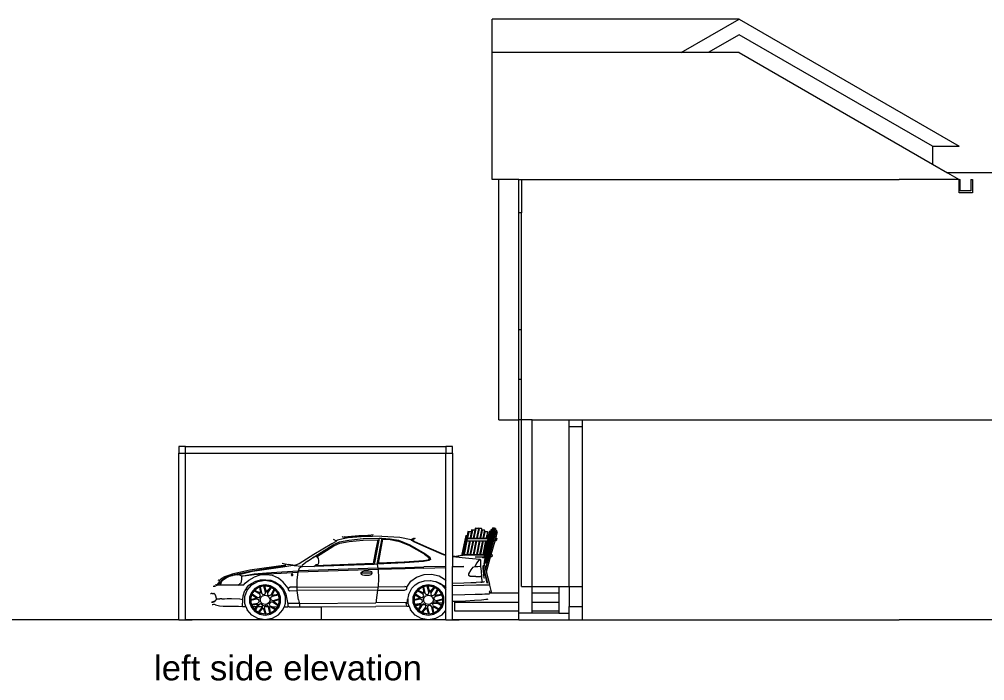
# Model space of a CAD drawing. Header units: metres. Extents: x 6.9 to 88.2, y -7.2 to 15.9.
# Drawn here: x 64.22 to 78.7, y 6.02 to 15.94 of the extents above; entities that cross this region are included whole.
import ezdxf

# ---------------------------------------------------------------- set-up
doc = ezdxf.new("R2010")
doc.units = ezdxf.units.M
doc.layers.get('0').update_dxf_attribs({"lineweight": 9})

# ---------------------------------------------------------------- blocks, each defined once
blk = doc.blocks.new('right')
for p, q in [((75.015, 15.936), (71.315, 15.936)), ((71.315, 15.436), (71.315, 15.936)), ((74.149, 15.436), (75.015, 15.936)), ((75.015, 15.936), (78.315, 14.031)), ((75.015, 15.705), (74.549, 15.436)), ((77.915, 14.031), (75.015, 15.705)), ((74.149, 15.436), (71.315, 15.436)), ((71.315, 13.531), (71.315, 15.436)), ((74.549, 15.436), (74.149, 15.436)), ((75.015, 15.436), (74.549, 15.436)), ((75.015, 15.436), (77.915, 13.762)), ((77.915, 14.031), (78.315, 14.031)), ((77.915, 14.031), (77.915, 13.762)), ((77.915, 13.762), (78.141, 13.631)), ((78.141, 13.631), (78.315, 13.531)), ((82.114, 13.631), (78.141, 13.631)), ((71.415, 13.531), (71.315, 13.531)), ((71.715, 13.531), (71.415, 13.531)), ((71.415, 9.931), (71.415, 13.531)), ((71.715, 13.531), (71.752, 13.531)), ((71.715, 13.031), (71.715, 13.531)), ((71.715, 13.031), (71.715, 13.531)), ((71.752, 13.531), (71.752, 13.031)), ((71.752, 13.531), (77.415, 13.531)), ((77.615, 13.531), (77.415, 13.531)), ((78.315, 13.531), (77.615, 13.531)), ((78.315, 13.531), (78.33, 13.531)), ((78.315, 13.331), (78.315, 13.531)), ((78.33, 13.365), (78.33, 13.531)), ((78.491, 13.531), (78.515, 13.531)), ((78.491, 13.531), (78.491, 13.365)), ((78.515, 13.531), (78.515, 13.331)), ((78.515, 13.331), (78.315, 13.331)), ((78.491, 13.365), (78.33, 13.365)), ((71.752, 13.031), (71.715, 13.031)), ((71.715, 11.281), (71.715, 13.031)), ((71.752, 11.281), (71.752, 13.031)), ((71.715, 10.531), (71.715, 11.281)), ((71.715, 11.281), (71.752, 11.281)), ((71.752, 10.531), (71.752, 11.281)), ((71.752, 10.531), (71.715, 10.531)), ((71.715, 9.931), (71.715, 10.531)), ((71.752, 9.931), (71.752, 10.531)), ((71.415, 9.931), (71.715, 9.931)), ((71.752, 9.931), (71.715, 9.931)), ((71.715, 7.331), (71.715, 9.931)), ((71.915, 9.931), (71.752, 9.931)), ((71.752, 7.431), (71.752, 9.931)), ((71.915, 9.931), (72.465, 9.931)), ((71.915, 7.431), (71.915, 9.931)), ((72.465, 9.931), (82.114, 9.931)), ((72.465, 9.831), (72.465, 9.931)), ((72.665, 9.831), (72.665, 9.931)), ((72.465, 9.831), (72.665, 9.831)), ((72.465, 7.431), (72.465, 9.831)), ((72.665, 7.981), (72.665, 9.831)), ((66.617, 9.531), (66.617, 9.431)), ((66.717, 9.531), (66.617, 9.531)), ((66.617, 6.931), (66.617, 9.431)), ((66.617, 9.431), (66.717, 9.431)), ((66.717, 9.531), (70.617, 9.531)), ((66.717, 9.431), (66.717, 9.531)), ((66.717, 9.431), (70.617, 9.431)), ((66.717, 6.931), (66.717, 9.431)), ((70.617, 9.531), (70.617, 9.431)), ((70.717, 9.531), (70.617, 9.531)), ((70.617, 9.431), (70.717, 9.431)), ((70.617, 7.898), (70.617, 9.431)), ((70.717, 9.431), (70.717, 9.531)), ((70.717, 9.431), (70.717, 7.879)), ((70.95, 8.256), (70.937, 8.192)), ((70.963, 8.25), (70.943, 8.153)), ((70.963, 8.25), (70.95, 8.256)), ((70.95, 8.256), (70.988, 8.256)), ((71, 8.25), (70.963, 8.25)), ((71, 8.25), (70.981, 8.153)), ((70.988, 8.256), (70.998, 8.251)), ((71.016, 8.274), (70.991, 8.153)), ((71.003, 8.279), (70.998, 8.251)), ((70.998, 8.251), (71, 8.25)), ((71.016, 8.274), (71.003, 8.279)), ((71.003, 8.279), (71.041, 8.279)), ((71.053, 8.274), (71.016, 8.274)), ((71.053, 8.274), (71.029, 8.153)), ((71.069, 8.297), (71.04, 8.153)), ((71.041, 8.279), (71.051, 8.275)), ((71.057, 8.303), (71.051, 8.275)), ((71.051, 8.275), (71.053, 8.274)), ((71.069, 8.297), (71.057, 8.303)), ((71.057, 8.303), (71.094, 8.303)), ((71.107, 8.297), (71.069, 8.297)), ((71.107, 8.297), (71.077, 8.153)), ((71.117, 8.297), (71.088, 8.153)), ((71.094, 8.303), (71.104, 8.298)), ((71.105, 8.303), (71.104, 8.298)), ((71.104, 8.298), (71.107, 8.297)), ((71.117, 8.297), (71.105, 8.303)), ((71.105, 8.303), (71.143, 8.303)), ((71.155, 8.297), (71.117, 8.297)), ((71.151, 8.278), (71.126, 8.153)), ((71.161, 8.274), (71.137, 8.153)), ((71.143, 8.303), (71.155, 8.297)), ((71.152, 8.279), (71.151, 8.278)), ((71.161, 8.274), (71.151, 8.278)), ((71.155, 8.297), (71.152, 8.279)), ((71.152, 8.279), (71.187, 8.279)), ((71.199, 8.274), (71.161, 8.274)), ((71.195, 8.255), (71.174, 8.153)), ((71.205, 8.25), (71.185, 8.153)), ((71.187, 8.279), (71.199, 8.274)), ((71.286, 8.255), (71.19, 7.909)), ((71.31, 8.278), (71.192, 7.851)), ((71.331, 8.303), (71.193, 7.805)), ((71.306, 8.279), (71.195, 7.877)), ((71.199, 8.274), (71.195, 8.256)), ((71.195, 8.256), (71.23, 8.256)), ((71.195, 8.256), (71.195, 8.255)), ((71.205, 8.25), (71.195, 8.255)), ((71.334, 8.301), (71.196, 7.801)), ((71.282, 8.256), (71.199, 7.955)), ((71.243, 8.25), (71.205, 8.25)), ((71.348, 8.303), (71.206, 7.789)), ((71.346, 8.279), (71.21, 7.789)), ((71.36, 8.279), (71.224, 7.789)), ((71.357, 8.256), (71.228, 7.789)), ((71.23, 8.256), (71.243, 8.25)), ((71.243, 8.25), (71.231, 8.195)), ((71.268, 8.256), (71.251, 8.193)), ((71.282, 8.256), (71.268, 8.256)), ((71.286, 8.255), (71.282, 8.256)), ((71.293, 8.279), (71.286, 8.255)), ((71.306, 8.279), (71.293, 8.279)), ((71.31, 8.278), (71.306, 8.279)), ((71.317, 8.303), (71.31, 8.278)), ((71.331, 8.303), (71.317, 8.303)), ((71.334, 8.301), (71.331, 8.303)), ((71.335, 8.303), (71.334, 8.301)), ((71.348, 8.303), (71.335, 8.303)), ((71.36, 8.279), (71.346, 8.279)), ((71.365, 8.297), (71.348, 8.303)), ((71.371, 8.256), (71.354, 8.195)), ((71.371, 8.256), (71.357, 8.256)), ((71.365, 8.297), (71.36, 8.279)), ((71.376, 8.274), (71.36, 8.279)), ((71.36, 8.279), (71.36, 8.279)), ((71.376, 8.274), (71.371, 8.256)), ((71.388, 8.25), (71.371, 8.256)), ((71.371, 8.256), (71.371, 8.256)), ((71.388, 8.25), (71.371, 8.19)), ((68.929, 8.137), (68.938, 8.135)), ((68.938, 8.135), (68.975, 8.114)), ((68.975, 8.114), (68.962, 8.101)), ((68.995, 8.122), (68.975, 8.114)), ((69.08, 8.144), (68.995, 8.122)), ((69.022, 8.097), (69.162, 8.126)), ((69.031, 8.078), (69.168, 8.106)), ((69.067, 8.174), (69.065, 8.177)), ((69.075, 8.167), (69.067, 8.174)), ((69.096, 8.165), (69.075, 8.167)), ((69.155, 8.158), (69.08, 8.144)), ((69.09, 8.177), (69.088, 8.179)), ((69.097, 8.17), (69.09, 8.177)), ((69.145, 8.169), (69.096, 8.165)), ((69.112, 8.167), (69.097, 8.17)), ((69.151, 8.172), (69.112, 8.167)), ((69.316, 8.184), (69.145, 8.169)), ((69.316, 8.187), (69.151, 8.172)), ((69.349, 8.175), (69.155, 8.158)), ((69.162, 8.126), (69.38, 8.147)), ((69.168, 8.106), (69.379, 8.126)), ((69.482, 8.195), (69.316, 8.187)), ((69.448, 8.193), (69.316, 8.187)), ((69.455, 8.191), (69.316, 8.184)), ((69.521, 8.181), (69.349, 8.175)), ((69.379, 8.126), (69.6, 8.128)), ((69.38, 8.147), (69.62, 8.152)), ((69.482, 8.195), (69.448, 8.193)), ((69.496, 8.194), (69.455, 8.191)), ((69.5, 8.198), (69.482, 8.195)), ((69.521, 8.198), (69.496, 8.194)), ((69.502, 8.206), (69.5, 8.198)), ((69.502, 8.209), (69.502, 8.206)), ((69.523, 8.206), (69.521, 8.198)), ((69.657, 8.183), (69.521, 8.181)), ((69.524, 8.209), (69.523, 8.206)), ((69.6, 8.128), (69.566, 7.964)), ((69.62, 8.152), (69.583, 7.966)), ((69.659, 8.153), (69.586, 7.763)), ((69.67, 8.14), (69.606, 7.778)), ((69.62, 8.152), (69.659, 8.153)), ((69.657, 8.183), (69.928, 8.167)), ((69.659, 8.153), (69.785, 8.143)), ((69.67, 8.14), (69.783, 8.132)), ((69.783, 8.132), (69.903, 8.109)), ((69.785, 8.143), (69.907, 8.122)), ((70.07, 8.043), (69.903, 8.109)), ((69.907, 8.122), (70.078, 8.055)), ((69.928, 8.167), (70.101, 8.135)), ((70.101, 8.135), (70.14, 8.154)), ((70.11, 8.12), (70.101, 8.135)), ((70.101, 8.135), (70.116, 8.131)), ((70.138, 8.101), (70.11, 8.12)), ((70.116, 8.131), (70.155, 8.149)), ((70.121, 8.117), (70.116, 8.131)), ((70.145, 8.102), (70.121, 8.117)), ((70.14, 8.154), (70.147, 8.159)), ((70.155, 8.149), (70.162, 8.154)), ((70.917, 8.195), (70.855, 7.891)), ((70.872, 7.89), (70.933, 8.188)), ((70.931, 8.115), (70.89, 7.91)), ((70.935, 8.115), (70.893, 7.91)), ((70.917, 8.195), (70.933, 8.188)), ((70.917, 8.195), (70.931, 8.195)), ((70.921, 8.12), (70.927, 8.153)), ((70.931, 8.115), (70.921, 8.12)), ((70.927, 8.153), (70.94, 8.148)), ((70.927, 8.153), (70.939, 8.153)), ((70.931, 8.195), (70.937, 8.192)), ((70.973, 8.115), (70.931, 7.91)), ((70.933, 8.115), (70.931, 8.115)), ((70.933, 8.188), (70.946, 8.188)), ((70.94, 8.148), (70.933, 8.115)), ((70.933, 8.115), (70.935, 8.115)), ((70.935, 8.115), (70.973, 8.115)), ((70.937, 8.192), (70.946, 8.188)), ((70.946, 8.188), (70.939, 8.153)), ((70.939, 8.153), (70.943, 8.153)), ((70.94, 8.148), (71.249, 8.148)), ((70.984, 8.115), (70.942, 7.91)), ((70.943, 8.153), (70.981, 8.153)), ((70.973, 8.115), (70.984, 8.115)), ((71.021, 8.115), (70.98, 7.91)), ((70.981, 8.153), (70.991, 8.153)), ((70.984, 8.115), (71.021, 8.115)), ((71.032, 8.115), (70.99, 7.91)), ((70.991, 8.153), (71.029, 8.153)), ((71.021, 8.115), (71.032, 8.115)), ((71.07, 8.115), (71.028, 7.91)), ((71.029, 8.153), (71.04, 8.153)), ((71.032, 8.115), (71.07, 8.115)), ((71.08, 8.115), (71.039, 7.91)), ((71.04, 8.153), (71.077, 8.153)), ((71.07, 8.115), (71.08, 8.115)), ((71.077, 8.153), (71.088, 8.153)), ((71.118, 8.115), (71.077, 7.91)), ((71.08, 8.115), (71.118, 8.115)), ((71.129, 8.115), (71.087, 7.91)), ((71.088, 8.153), (71.126, 8.153)), ((71.118, 8.115), (71.129, 8.115)), ((71.167, 8.115), (71.125, 7.91)), ((71.126, 8.153), (71.137, 8.153)), ((71.129, 8.115), (71.167, 8.115)), ((71.177, 8.115), (71.136, 7.91)), ((71.137, 8.153), (71.174, 8.153)), ((71.167, 8.115), (71.177, 8.115)), ((71.174, 8.153), (71.185, 8.153)), ((71.215, 8.115), (71.174, 7.91)), ((71.218, 8.115), (71.176, 7.91)), ((71.177, 8.115), (71.215, 8.115)), ((71.185, 8.153), (71.223, 8.153)), ((71.199, 7.955), (71.231, 8.115)), ((71.355, 8.195), (71.215, 7.692)), ((71.215, 8.115), (71.218, 8.115)), ((71.218, 8.115), (71.231, 8.115)), ((71.23, 8.189), (71.223, 8.153)), ((71.223, 8.153), (71.226, 8.153)), ((71.233, 8.188), (71.226, 8.153)), ((71.226, 8.153), (71.237, 8.153)), ((71.231, 8.195), (71.23, 8.189)), ((71.23, 8.189), (71.233, 8.188)), ((71.231, 8.195), (71.239, 8.191)), ((71.231, 8.115), (71.243, 8.115)), ((71.246, 8.188), (71.233, 8.188)), ((71.35, 8.195), (71.237, 7.789)), ((71.237, 8.153), (71.239, 8.152)), ((71.24, 8.195), (71.239, 8.191)), ((71.239, 8.191), (71.244, 8.189)), ((71.239, 8.152), (71.246, 8.188)), ((71.239, 8.152), (71.24, 8.152)), ((71.24, 8.195), (71.245, 8.195)), ((71.251, 8.193), (71.24, 8.152)), ((71.24, 8.152), (71.249, 8.148)), ((71.249, 8.148), (71.243, 8.115)), ((71.245, 8.195), (71.244, 8.189)), ((71.244, 8.189), (71.246, 8.188)), ((71.245, 8.195), (71.251, 8.193)), ((71.299, 7.91), (71.356, 8.115)), ((71.354, 8.195), (71.35, 8.195)), ((71.355, 8.195), (71.354, 8.195)), ((71.355, 8.195), (71.371, 8.19)), ((71.356, 8.115), (71.358, 8.12)), ((71.374, 8.115), (71.356, 8.115)), ((71.358, 8.12), (71.367, 8.153)), ((71.374, 8.115), (71.358, 8.12)), ((71.367, 8.153), (71.377, 8.188)), ((71.367, 8.153), (71.383, 8.148)), ((71.371, 8.19), (71.377, 8.188)), ((71.383, 8.148), (71.374, 8.115)), ((68.911, 8.071), (68.638, 7.908)), ((68.657, 7.884), (68.93, 8.052)), ((68.681, 7.875), (68.941, 8.038)), ((68.962, 8.101), (68.911, 8.071)), ((68.93, 8.052), (69.022, 8.097)), ((68.941, 8.038), (69.031, 8.078)), ((69.566, 7.964), (69.53, 7.775)), ((69.583, 7.966), (69.543, 7.761)), ((70.299, 7.913), (70.07, 8.043)), ((70.078, 8.055), (70.306, 7.925)), ((70.363, 8.001), (70.138, 8.101)), ((70.368, 8.004), (70.145, 8.102)), ((70.582, 7.906), (70.363, 8.001)), ((70.586, 7.909), (70.368, 8.004)), ((72.665, 7.431), (72.665, 7.981)), ((68.638, 7.908), (68.42, 7.771)), ((68.545, 7.807), (68.613, 7.854)), ((68.625, 7.861), (68.613, 7.854)), ((68.625, 7.861), (68.657, 7.884)), ((68.64, 7.869), (68.625, 7.861)), ((68.653, 7.873), (68.64, 7.869)), ((68.653, 7.873), (68.657, 7.884)), ((68.667, 7.877), (68.653, 7.873)), ((68.681, 7.875), (68.667, 7.877)), ((68.686, 7.874), (68.681, 7.875)), ((68.701, 7.865), (68.686, 7.874)), ((68.709, 7.848), (68.701, 7.865)), ((68.714, 7.818), (68.709, 7.848)), ((68.712, 7.785), (68.714, 7.818)), ((70.351, 7.825), (70.284, 7.815)), ((70.362, 7.818), (70.286, 7.806)), ((70.299, 7.913), (70.364, 7.862)), ((70.306, 7.925), (70.381, 7.867)), ((70.364, 7.84), (70.351, 7.825)), ((70.39, 7.836), (70.362, 7.818)), ((70.364, 7.862), (70.364, 7.84)), ((70.381, 7.867), (70.39, 7.836)), ((70.617, 7.895), (70.582, 7.906)), ((70.617, 7.898), (70.586, 7.909)), ((70.617, 7.895), (70.617, 7.898)), ((70.617, 7.731), (70.617, 7.895)), ((70.754, 7.881), (70.717, 7.879)), ((70.717, 7.879), (70.717, 7.876)), ((70.718, 7.876), (70.717, 7.876)), ((70.717, 7.876), (70.717, 7.731)), ((70.718, 7.876), (70.768, 7.879)), ((70.965, 7.85), (70.718, 7.876)), ((70.754, 7.881), (70.786, 7.882)), ((70.8, 7.883), (70.768, 7.879)), ((70.786, 7.882), (70.811, 7.888)), ((70.828, 7.888), (70.8, 7.883)), ((70.811, 7.888), (70.82, 7.893)), ((70.841, 7.893), (70.828, 7.888)), ((70.874, 7.89), (70.879, 7.91)), ((70.879, 7.91), (70.891, 7.904)), ((70.879, 7.91), (70.89, 7.91)), ((70.891, 7.904), (70.888, 7.888)), ((70.89, 7.91), (70.893, 7.91)), ((70.891, 7.904), (71.201, 7.904)), ((70.893, 7.91), (70.931, 7.91)), ((70.931, 7.91), (70.942, 7.91)), ((70.942, 7.91), (70.98, 7.91)), ((71.128, 7.832), (70.965, 7.85)), ((70.98, 7.91), (70.99, 7.91)), ((70.99, 7.91), (71.028, 7.91)), ((71.028, 7.91), (71.039, 7.91)), ((71.039, 7.91), (71.077, 7.91)), ((71.058, 7.872), (71.069, 7.872)), ((71.069, 7.872), (71.069, 7.87)), ((71.069, 7.872), (71.08, 7.872)), ((71.077, 7.91), (71.087, 7.91)), ((71.08, 7.872), (71.079, 7.869)), ((71.08, 7.872), (71.117, 7.872)), ((71.107, 7.819), (71.085, 7.785)), ((71.087, 7.91), (71.125, 7.91)), ((71.107, 7.819), (71.128, 7.832)), ((71.117, 7.872), (71.116, 7.864)), ((71.117, 7.872), (71.128, 7.872)), ((71.125, 7.91), (71.136, 7.91)), ((71.128, 7.872), (71.126, 7.863)), ((71.128, 7.872), (71.166, 7.872)), ((71.141, 7.822), (71.128, 7.832)), ((71.136, 7.91), (71.174, 7.91)), ((71.142, 7.731), (71.141, 7.822)), ((71.166, 7.872), (71.163, 7.858)), ((71.168, 7.872), (71.166, 7.858)), ((71.166, 7.872), (71.168, 7.872)), ((71.168, 7.872), (71.182, 7.872)), ((71.174, 7.91), (71.176, 7.91)), ((71.176, 7.91), (71.188, 7.91)), ((71.179, 7.856), (71.182, 7.872)), ((71.182, 7.872), (71.193, 7.872)), ((71.188, 7.91), (71.189, 7.909)), ((71.189, 7.909), (71.199, 7.955)), ((71.189, 7.909), (71.19, 7.909)), ((71.193, 7.872), (71.189, 7.854)), ((71.19, 7.909), (71.201, 7.904)), ((71.193, 7.872), (71.194, 7.872)), ((71.195, 7.877), (71.194, 7.872)), ((71.201, 7.904), (71.195, 7.877)), ((71.227, 7.649), (71.289, 7.872)), ((71.289, 7.872), (71.29, 7.877)), ((71.306, 7.872), (71.289, 7.872)), ((71.29, 7.877), (71.299, 7.91)), ((71.306, 7.872), (71.29, 7.877)), ((71.299, 7.91), (71.315, 7.904)), ((71.315, 7.904), (71.306, 7.872)), ((67.68, 7.672), (67.412, 7.616)), ((68.22, 7.749), (67.68, 7.672)), ((67.687, 7.661), (68.157, 7.733)), ((67.719, 7.66), (68.175, 7.725)), ((68.157, 7.733), (68.22, 7.749)), ((68.167, 7.778), (68.209, 7.767)), ((68.175, 7.725), (68.326, 7.748)), ((68.209, 7.767), (68.261, 7.76)), ((68.288, 7.756), (68.261, 7.76)), ((68.326, 7.748), (68.288, 7.756)), ((68.351, 7.745), (68.326, 7.748)), ((68.326, 7.748), (68.343, 7.742)), ((68.351, 7.745), (68.343, 7.742)), ((68.343, 7.742), (68.459, 7.736)), ((68.42, 7.771), (68.351, 7.745)), ((69.603, 7.685), (68.405, 7.644)), ((68.409, 7.663), (68.427, 7.711)), ((69.6, 7.704), (68.409, 7.663)), ((68.427, 7.711), (68.459, 7.736)), ((68.459, 7.736), (68.466, 7.746)), ((68.474, 7.726), (68.459, 7.736)), ((68.545, 7.807), (68.466, 7.746)), ((68.639, 7.729), (68.474, 7.726)), ((69.543, 7.761), (68.639, 7.729)), ((68.639, 7.729), (68.654, 7.74)), ((69.53, 7.775), (68.654, 7.74)), ((68.654, 7.74), (68.675, 7.757)), ((68.675, 7.757), (68.694, 7.759)), ((68.675, 7.757), (68.676, 7.758)), ((68.694, 7.759), (68.705, 7.765)), ((68.705, 7.765), (68.712, 7.785)), ((69.586, 7.763), (69.543, 7.761)), ((70.002, 7.785), (69.586, 7.763)), ((69.586, 7.763), (69.589, 7.758)), ((69.589, 7.758), (69.6, 7.704)), ((69.6, 7.704), (69.601, 7.704)), ((69.6, 7.704), (69.602, 7.697)), ((69.601, 7.704), (70.007, 7.716)), ((69.602, 7.697), (69.603, 7.685)), ((70.009, 7.695), (69.603, 7.685)), ((69.603, 7.685), (69.607, 7.553)), ((69.995, 7.792), (69.606, 7.778)), ((70.284, 7.815), (69.995, 7.792)), ((70.286, 7.806), (70.002, 7.785)), ((70.007, 7.716), (70.29, 7.724)), ((70.29, 7.704), (70.009, 7.695)), ((70.617, 7.731), (70.29, 7.724)), ((70.29, 7.704), (70.617, 7.716)), ((70.617, 7.716), (70.617, 7.731)), ((70.617, 7.516), (70.617, 7.716)), ((70.717, 7.731), (70.886, 7.729)), ((70.717, 7.72), (70.717, 7.731)), ((70.886, 7.729), (70.717, 7.72)), ((70.717, 7.481), (70.717, 7.72)), ((70.963, 7.618), (70.996, 7.681)), ((70.996, 7.681), (71.028, 7.717)), ((71.028, 7.717), (71.055, 7.728)), ((71.085, 7.785), (71.055, 7.728)), ((71.055, 7.728), (71.096, 7.731)), ((71.096, 7.731), (71.125, 7.732)), ((71.125, 7.732), (71.142, 7.731)), ((71.154, 7.657), (71.142, 7.731)), ((71.176, 7.728), (71.175, 7.723)), ((71.175, 7.723), (71.175, 7.702)), ((71.175, 7.702), (71.179, 7.661)), ((71.178, 7.736), (71.176, 7.728)), ((71.193, 7.661), (71.176, 7.728)), ((71.18, 7.739), (71.178, 7.736)), ((71.184, 7.743), (71.18, 7.739)), ((71.248, 7.476), (71.18, 7.739)), ((71.188, 7.745), (71.184, 7.743)), ((71.191, 7.781), (71.201, 7.78)), ((71.191, 7.78), (71.193, 7.78)), ((71.195, 7.805), (71.193, 7.805)), ((71.193, 7.78), (71.201, 7.78)), ((71.213, 7.702), (71.193, 7.78)), ((71.196, 7.801), (71.195, 7.805)), ((71.199, 7.789), (71.196, 7.801)), ((71.206, 7.789), (71.199, 7.789)), ((71.199, 7.787), (71.199, 7.789)), ((71.199, 7.787), (71.205, 7.785)), ((71.2, 7.785), (71.199, 7.787)), ((71.205, 7.784), (71.2, 7.785)), ((71.2, 7.784), (71.2, 7.785)), ((71.2, 7.784), (71.205, 7.784)), ((71.201, 7.78), (71.2, 7.784)), ((71.205, 7.785), (71.205, 7.784)), ((71.205, 7.785), (71.209, 7.784)), ((71.223, 7.784), (71.206, 7.789)), ((71.209, 7.784), (71.223, 7.784)), ((71.224, 7.789), (71.21, 7.789)), ((71.21, 7.789), (71.223, 7.785)), ((71.236, 7.784), (71.213, 7.702)), ((71.215, 7.692), (71.213, 7.702)), ((71.227, 7.649), (71.215, 7.692)), ((71.223, 7.785), (71.223, 7.784)), ((71.223, 7.785), (71.227, 7.784)), ((71.236, 7.785), (71.224, 7.789)), ((71.227, 7.784), (71.236, 7.784)), ((71.228, 7.789), (71.237, 7.786)), ((71.237, 7.789), (71.228, 7.789)), ((71.237, 7.786), (71.236, 7.785)), ((71.236, 7.785), (71.236, 7.784)), ((71.237, 7.789), (71.237, 7.786)), ((67.232, 7.518), (67.244, 7.537)), ((67.244, 7.537), (67.262, 7.554)), ((67.259, 7.521), (67.277, 7.541)), ((67.262, 7.554), (67.305, 7.577)), ((67.271, 7.523), (67.324, 7.56)), ((67.277, 7.541), (67.315, 7.565)), ((67.305, 7.577), (67.412, 7.616)), ((67.315, 7.565), (67.421, 7.604)), ((67.324, 7.56), (67.377, 7.583)), ((67.377, 7.583), (67.422, 7.596)), ((67.421, 7.604), (67.687, 7.661)), ((67.501, 7.604), (67.422, 7.596)), ((67.422, 7.596), (67.43, 7.598)), ((67.501, 7.604), (67.719, 7.66)), ((67.524, 7.602), (67.501, 7.604)), ((67.524, 7.602), (67.545, 7.596)), ((67.545, 7.596), (67.557, 7.582)), ((67.557, 7.535), (67.546, 7.481)), ((67.557, 7.582), (67.745, 7.618)), ((67.625, 7.589), (67.557, 7.582)), ((67.557, 7.582), (67.557, 7.535)), ((67.61, 7.479), (67.667, 7.526)), ((67.745, 7.604), (67.625, 7.589)), ((67.667, 7.526), (67.747, 7.571)), ((67.745, 7.618), (67.931, 7.633)), ((67.928, 7.621), (67.745, 7.604)), ((67.832, 7.597), (67.747, 7.571)), ((67.769, 7.508), (67.84, 7.527)), ((67.926, 7.603), (67.832, 7.597)), ((67.84, 7.527), (67.921, 7.53)), ((67.921, 7.53), (67.995, 7.522)), ((68.021, 7.592), (67.926, 7.603)), ((67.928, 7.621), (68.152, 7.631)), ((67.931, 7.633), (68.158, 7.65)), ((68.11, 7.554), (68.021, 7.592)), ((68.181, 7.495), (68.11, 7.554)), ((68.152, 7.631), (68.405, 7.644)), ((68.158, 7.65), (68.409, 7.663)), ((68.303, 7.609), (68.301, 7.603)), ((68.303, 7.609), (68.301, 7.604)), ((68.301, 7.603), (68.301, 7.604)), ((68.301, 7.603), (68.303, 7.598)), ((68.303, 7.609), (68.302, 7.604)), ((68.302, 7.604), (68.303, 7.598)), ((68.302, 7.604), (68.302, 7.604)), ((68.308, 7.614), (68.303, 7.609)), ((68.307, 7.614), (68.303, 7.609)), ((68.307, 7.614), (68.303, 7.609)), ((68.303, 7.598), (68.307, 7.593)), ((68.303, 7.598), (68.308, 7.594)), ((68.303, 7.598), (68.303, 7.597)), ((68.303, 7.597), (68.307, 7.593)), ((68.313, 7.615), (68.307, 7.614)), ((68.313, 7.615), (68.307, 7.614)), ((68.307, 7.593), (68.313, 7.592)), ((68.307, 7.593), (68.313, 7.592)), ((68.313, 7.615), (68.308, 7.614)), ((68.308, 7.594), (68.313, 7.592)), ((68.319, 7.614), (68.313, 7.615)), ((68.319, 7.614), (68.313, 7.615)), ((68.319, 7.614), (68.313, 7.615)), ((68.313, 7.592), (68.319, 7.594)), ((68.313, 7.592), (68.319, 7.593)), ((68.313, 7.592), (68.319, 7.593)), ((68.323, 7.61), (68.319, 7.614)), ((68.324, 7.609), (68.319, 7.614)), ((68.324, 7.61), (68.319, 7.614)), ((68.319, 7.593), (68.324, 7.598)), ((68.319, 7.594), (68.323, 7.598)), ((68.319, 7.593), (68.324, 7.598)), ((68.325, 7.604), (68.323, 7.61)), ((68.323, 7.598), (68.325, 7.604)), ((68.324, 7.609), (68.324, 7.61)), ((68.325, 7.604), (68.324, 7.609)), ((68.324, 7.598), (68.325, 7.604)), ((68.324, 7.598), (68.325, 7.604)), ((68.325, 7.604), (68.325, 7.604)), ((68.325, 7.604), (68.325, 7.604)), ((68.389, 7.42), (68.39, 7.53)), ((68.39, 7.53), (68.405, 7.644)), ((68.405, 7.644), (68.406, 7.656)), ((68.406, 7.656), (68.409, 7.663)), ((69.345, 7.632), (69.348, 7.641)), ((69.345, 7.632), (69.39, 7.634)), ((69.345, 7.632), (69.346, 7.631)), ((69.346, 7.631), (69.516, 7.634)), ((69.346, 7.631), (69.351, 7.616)), ((69.348, 7.641), (69.368, 7.654)), ((69.351, 7.616), (69.368, 7.605)), ((69.368, 7.654), (69.399, 7.662)), ((69.368, 7.605), (69.399, 7.6)), ((69.39, 7.634), (69.465, 7.636)), ((69.399, 7.662), (69.413, 7.663)), ((69.399, 7.6), (69.467, 7.601)), ((69.413, 7.663), (69.468, 7.666)), ((69.465, 7.636), (69.516, 7.635)), ((69.467, 7.601), (69.498, 7.609)), ((69.468, 7.666), (69.508, 7.655)), ((69.498, 7.609), (69.511, 7.621)), ((69.516, 7.635), (69.508, 7.655)), ((69.511, 7.621), (69.516, 7.634)), ((69.516, 7.634), (69.516, 7.635)), ((69.607, 7.553), (69.602, 7.425)), ((70.096, 7.509), (70.181, 7.571)), ((70.181, 7.571), (70.293, 7.611)), ((70.293, 7.611), (70.405, 7.614)), ((70.405, 7.614), (70.516, 7.59)), ((70.516, 7.59), (70.6, 7.539)), ((70.6, 7.539), (70.617, 7.516)), ((70.964, 7.595), (70.963, 7.618)), ((70.985, 7.58), (70.964, 7.595)), ((71.068, 7.578), (70.985, 7.58)), ((71.068, 7.578), (71.137, 7.578)), ((71.159, 7.577), (71.137, 7.578)), ((71.159, 7.577), (71.154, 7.657)), ((71.165, 7.495), (71.159, 7.577)), ((71.176, 7.661), (71.176, 7.661)), ((71.179, 7.661), (71.18, 7.645)), ((71.193, 7.661), (71.179, 7.661)), ((71.179, 7.636), (71.179, 7.636)), ((71.18, 7.645), (71.181, 7.636)), ((71.181, 7.636), (71.195, 7.636)), ((71.181, 7.636), (71.185, 7.589)), ((71.185, 7.589), (71.188, 7.569)), ((71.188, 7.569), (71.19, 7.559)), ((71.19, 7.559), (71.196, 7.558)), ((71.2, 7.636), (71.193, 7.661)), ((71.206, 7.592), (71.195, 7.636)), ((71.195, 7.636), (71.2, 7.636)), ((71.211, 7.592), (71.2, 7.636)), ((71.211, 7.592), (71.206, 7.592)), ((71.24, 7.479), (71.211, 7.592)), ((71.276, 7.457), (71.227, 7.649)), ((67.13, 7.432), (67.154, 7.434)), ((67.154, 7.434), (67.146, 7.433)), ((67.154, 7.434), (67.171, 7.437)), ((67.177, 7.452), (67.162, 7.447)), ((67.198, 7.447), (67.171, 7.437)), ((67.177, 7.452), (67.194, 7.461)), ((67.194, 7.461), (67.208, 7.48)), ((67.201, 7.448), (67.198, 7.447)), ((67.198, 7.447), (67.201, 7.448)), ((67.221, 7.473), (67.201, 7.448)), ((67.23, 7.45), (67.201, 7.448)), ((67.201, 7.448), (67.201, 7.448)), ((67.212, 7.524), (67.207, 7.524)), ((67.22, 7.521), (67.207, 7.524)), ((67.208, 7.48), (67.232, 7.518)), ((67.22, 7.521), (67.212, 7.524)), ((67.232, 7.518), (67.22, 7.521)), ((67.221, 7.473), (67.259, 7.521)), ((67.239, 7.459), (67.23, 7.45)), ((67.293, 7.451), (67.23, 7.45)), ((67.243, 7.473), (67.239, 7.459)), ((67.243, 7.473), (67.271, 7.523)), ((67.334, 7.45), (67.293, 7.451)), ((67.394, 7.45), (67.334, 7.45)), ((67.501, 7.45), (67.394, 7.45)), ((67.501, 7.45), (67.532, 7.47)), ((67.584, 7.451), (67.501, 7.45)), ((67.546, 7.481), (67.532, 7.47)), ((67.584, 7.451), (67.61, 7.479)), ((67.629, 7.406), (67.607, 7.371)), ((67.629, 7.406), (67.666, 7.45)), ((67.641, 7.376), (67.71, 7.455)), ((67.666, 7.45), (67.704, 7.476)), ((67.756, 7.401), (67.703, 7.341)), ((67.704, 7.476), (67.769, 7.508)), ((67.71, 7.455), (67.802, 7.506)), ((67.767, 7.389), (67.718, 7.333)), ((67.769, 7.387), (67.754, 7.371)), ((67.827, 7.441), (67.756, 7.401)), ((67.833, 7.425), (67.767, 7.389)), ((67.827, 7.42), (67.769, 7.387)), ((67.802, 7.506), (67.908, 7.524)), ((67.908, 7.454), (67.827, 7.441)), ((67.827, 7.42), (67.827, 7.421)), ((67.827, 7.42), (67.838, 7.327)), ((67.908, 7.438), (67.833, 7.425)), ((67.833, 7.425), (67.833, 7.424)), ((67.892, 7.433), (67.837, 7.424)), ((67.837, 7.425), (67.837, 7.424)), ((67.837, 7.424), (67.854, 7.33)), ((67.892, 7.433), (67.892, 7.434)), ((67.917, 7.344), (67.892, 7.433)), ((67.908, 7.436), (67.904, 7.435)), ((67.904, 7.436), (67.904, 7.435)), ((67.932, 7.345), (67.904, 7.435)), ((67.908, 7.524), (68.014, 7.506)), ((67.989, 7.441), (67.908, 7.454)), ((67.983, 7.425), (67.908, 7.438)), ((67.908, 7.436), (67.908, 7.438)), ((67.982, 7.423), (67.908, 7.436)), ((67.932, 7.345), (67.993, 7.418)), ((68.002, 7.412), (67.945, 7.336)), ((67.983, 7.425), (67.982, 7.423)), ((67.993, 7.418), (67.982, 7.423)), ((68.049, 7.389), (67.983, 7.425)), ((68.06, 7.401), (67.989, 7.441)), ((67.993, 7.418), (67.993, 7.419)), ((67.995, 7.522), (68.067, 7.496)), ((67.998, 7.304), (68.047, 7.387)), ((68.003, 7.413), (68.002, 7.412)), ((68.047, 7.387), (68.002, 7.412)), ((68.014, 7.506), (68.107, 7.455)), ((68.047, 7.387), (68.048, 7.389)), ((68.049, 7.389), (68.048, 7.388)), ((68.098, 7.333), (68.049, 7.389)), ((68.113, 7.341), (68.06, 7.401)), ((68.067, 7.496), (68.131, 7.451)), ((68.107, 7.455), (68.176, 7.376)), ((68.131, 7.451), (68.189, 7.381)), ((68.254, 7.406), (68.181, 7.495)), ((68.254, 7.406), (68.278, 7.417)), ((68.254, 7.406), (68.255, 7.379)), ((68.389, 7.42), (68.278, 7.417)), ((68.388, 7.392), (68.389, 7.42)), ((68.391, 7.367), (68.388, 7.392)), ((68.389, 7.42), (69.602, 7.425)), ((69.599, 7.403), (69.594, 7.374)), ((69.596, 7.383), (69.594, 7.374)), ((69.602, 7.425), (69.599, 7.403)), ((69.602, 7.425), (69.601, 7.417)), ((69.602, 7.425), (69.603, 7.425)), ((69.603, 7.425), (70.005, 7.43)), ((69.997, 7.375), (70.032, 7.39)), ((70.034, 7.419), (70.005, 7.43)), ((70.032, 7.39), (70.034, 7.419)), ((70.034, 7.419), (70.096, 7.509)), ((70.058, 7.305), (70.109, 7.402)), ((70.109, 7.402), (70.16, 7.452)), ((70.205, 7.401), (70.152, 7.341)), ((70.16, 7.452), (70.216, 7.489)), ((70.216, 7.389), (70.167, 7.333)), ((70.218, 7.387), (70.203, 7.371)), ((70.276, 7.441), (70.205, 7.401)), ((70.216, 7.489), (70.3, 7.513)), ((70.282, 7.425), (70.216, 7.389)), ((70.276, 7.42), (70.218, 7.387)), ((70.357, 7.454), (70.276, 7.441)), ((70.276, 7.42), (70.276, 7.421)), ((70.276, 7.42), (70.287, 7.327)), ((70.357, 7.438), (70.282, 7.425)), ((70.282, 7.425), (70.282, 7.424)), ((70.341, 7.433), (70.286, 7.424)), ((70.286, 7.425), (70.286, 7.424)), ((70.286, 7.424), (70.303, 7.33)), ((70.3, 7.513), (70.391, 7.517)), ((70.341, 7.433), (70.341, 7.434)), ((70.366, 7.344), (70.341, 7.433)), ((70.357, 7.436), (70.353, 7.435)), ((70.353, 7.436), (70.353, 7.435)), ((70.381, 7.345), (70.353, 7.435)), ((70.438, 7.441), (70.357, 7.454)), ((70.432, 7.425), (70.357, 7.438)), ((70.357, 7.436), (70.357, 7.438)), ((70.431, 7.423), (70.357, 7.436)), ((70.381, 7.345), (70.442, 7.418)), ((70.391, 7.517), (70.393, 7.517)), ((70.393, 7.517), (70.433, 7.511)), ((70.451, 7.412), (70.394, 7.336)), ((70.432, 7.425), (70.431, 7.423)), ((70.442, 7.418), (70.431, 7.423)), ((70.498, 7.389), (70.432, 7.425)), ((70.433, 7.511), (70.463, 7.506)), ((70.433, 7.511), (70.47, 7.506)), ((70.509, 7.401), (70.438, 7.441)), ((70.442, 7.418), (70.442, 7.419)), ((70.447, 7.304), (70.496, 7.387)), ((70.452, 7.413), (70.451, 7.412)), ((70.496, 7.387), (70.451, 7.412)), ((70.463, 7.506), (70.556, 7.455)), ((70.47, 7.506), (70.539, 7.476)), ((70.496, 7.387), (70.497, 7.389)), ((70.498, 7.389), (70.497, 7.388)), ((70.547, 7.333), (70.498, 7.389)), ((70.562, 7.341), (70.509, 7.401)), ((70.539, 7.476), (70.596, 7.435)), ((70.556, 7.455), (70.617, 7.385)), ((70.617, 7.436), (70.596, 7.435)), ((70.596, 7.435), (70.617, 7.41)), ((70.617, 7.436), (70.617, 7.516)), ((70.617, 7.41), (70.617, 7.436)), ((70.617, 7.385), (70.617, 7.41)), ((70.617, 7.07), (70.617, 7.385)), ((70.717, 7.481), (70.886, 7.486)), ((70.717, 7.439), (70.717, 7.481)), ((70.89, 7.444), (70.717, 7.439)), ((70.717, 7.302), (70.717, 7.439)), ((70.886, 7.486), (70.992, 7.49)), ((71.078, 7.447), (70.89, 7.444)), ((70.992, 7.49), (71.073, 7.491)), ((71.142, 7.494), (71.073, 7.491)), ((71.17, 7.449), (71.078, 7.447)), ((71.142, 7.494), (71.165, 7.495)), ((71.184, 7.496), (71.165, 7.495)), ((71.209, 7.45), (71.17, 7.449)), ((71.191, 7.497), (71.184, 7.496)), ((71.198, 7.499), (71.191, 7.497)), ((71.241, 7.45), (71.209, 7.45)), ((71.266, 7.451), (71.241, 7.45)), ((71.278, 7.454), (71.266, 7.451)), ((71.308, 7.331), (71.278, 7.448)), ((71.752, 7.431), (71.915, 7.431)), ((71.915, 7.431), (72.315, 7.431)), ((71.915, 7.331), (71.915, 7.431)), ((72.315, 7.431), (72.315, 7.331)), ((72.315, 7.431), (72.465, 7.431)), ((72.465, 7.431), (72.465, 7.131)), ((72.465, 7.431), (72.665, 7.431)), ((72.665, 7.131), (72.665, 7.431)), ((67.089, 7.323), (67.091, 7.323)), ((67.091, 7.323), (67.099, 7.323)), ((67.113, 7.323), (67.099, 7.323)), ((67.113, 7.323), (67.116, 7.323)), ((67.116, 7.323), (67.135, 7.323)), ((67.116, 7.323), (67.135, 7.323)), ((67.116, 7.323), (67.131, 7.323)), ((67.116, 7.323), (67.116, 7.323)), ((67.116, 7.323), (67.135, 7.323)), ((67.131, 7.323), (67.135, 7.323)), ((67.135, 7.323), (67.135, 7.323)), ((67.135, 7.323), (67.139, 7.323)), ((67.135, 7.323), (67.135, 7.323)), ((67.135, 7.323), (67.139, 7.323)), ((67.143, 7.323), (67.139, 7.323)), ((67.143, 7.323), (67.162, 7.309)), ((67.171, 7.284), (67.162, 7.309)), ((67.18, 7.25), (67.171, 7.284)), ((67.174, 7.229), (67.18, 7.25)), ((67.181, 7.245), (67.174, 7.229)), ((67.181, 7.245), (67.18, 7.25)), ((67.181, 7.245), (67.232, 7.245)), ((67.262, 7.246), (67.232, 7.245)), ((67.262, 7.246), (67.298, 7.246)), ((67.298, 7.246), (67.34, 7.247)), ((67.34, 7.247), (67.406, 7.248)), ((67.406, 7.248), (67.531, 7.245)), ((67.531, 7.245), (67.576, 7.234)), ((67.576, 7.234), (67.582, 7.289)), ((67.582, 7.289), (67.607, 7.371)), ((67.604, 7.279), (67.641, 7.376)), ((67.604, 7.176), (67.604, 7.279)), ((67.703, 7.341), (67.675, 7.267)), ((67.675, 7.267), (67.675, 7.188)), ((67.718, 7.333), (67.692, 7.264)), ((67.692, 7.264), (67.692, 7.191)), ((67.712, 7.31), (67.694, 7.264)), ((67.694, 7.264), (67.694, 7.228)), ((67.785, 7.253), (67.694, 7.228)), ((67.786, 7.238), (67.694, 7.217)), ((67.712, 7.31), (67.711, 7.311)), ((67.712, 7.31), (67.785, 7.253)), ((67.715, 7.321), (67.716, 7.321)), ((67.72, 7.332), (67.716, 7.321)), ((67.716, 7.321), (67.794, 7.266)), ((67.747, 7.362), (67.72, 7.332)), ((67.747, 7.362), (67.746, 7.363)), ((67.828, 7.316), (67.747, 7.362)), ((67.753, 7.371), (67.754, 7.371)), ((67.753, 7.371), (67.753, 7.371)), ((67.838, 7.327), (67.754, 7.371)), ((67.816, 7.228), (67.786, 7.238)), ((67.794, 7.266), (67.823, 7.263)), ((67.823, 7.263), (67.842, 7.289)), ((67.842, 7.289), (67.828, 7.316)), ((67.834, 7.228), (67.846, 7.265)), ((67.846, 7.265), (67.87, 7.288)), ((67.854, 7.33), (67.873, 7.309)), ((67.87, 7.288), (67.908, 7.3)), ((67.873, 7.309), (67.907, 7.314)), ((67.917, 7.344), (67.907, 7.314)), ((67.908, 7.3), (67.946, 7.289)), ((67.945, 7.336), (67.943, 7.308)), ((67.943, 7.308), (67.969, 7.29)), ((67.946, 7.289), (67.972, 7.264)), ((67.998, 7.304), (67.969, 7.29)), ((67.972, 7.264), (67.983, 7.228)), ((68.013, 7.279), (67.991, 7.261)), ((67.991, 7.261), (67.997, 7.23)), ((68.009, 7.295), (68.055, 7.378)), ((68.105, 7.307), (68.009, 7.295)), ((68.109, 7.297), (68.013, 7.279)), ((68.028, 7.221), (68.122, 7.246)), ((68.056, 7.38), (68.055, 7.378)), ((68.096, 7.332), (68.055, 7.378)), ((68.105, 7.307), (68.096, 7.332)), ((68.124, 7.264), (68.098, 7.333)), ((68.105, 7.307), (68.107, 7.307)), ((68.11, 7.298), (68.109, 7.297)), ((68.122, 7.264), (68.109, 7.297)), ((68.141, 7.267), (68.113, 7.341)), ((68.122, 7.246), (68.122, 7.264)), ((68.122, 7.246), (68.123, 7.247)), ((68.124, 7.191), (68.124, 7.264)), ((68.141, 7.188), (68.141, 7.267)), ((68.176, 7.376), (68.212, 7.279)), ((68.189, 7.381), (68.219, 7.316)), ((68.212, 7.279), (68.212, 7.176)), ((68.219, 7.316), (68.247, 7.191)), ((68.255, 7.379), (68.28, 7.366)), ((68.28, 7.366), (68.391, 7.367)), ((69.594, 7.374), (68.391, 7.367)), ((68.411, 7.228), (68.391, 7.367)), ((69.594, 7.374), (69.576, 7.225)), ((69.594, 7.374), (69.596, 7.374)), ((69.596, 7.374), (69.997, 7.375)), ((70.058, 7.305), (70.043, 7.232)), ((70.053, 7.176), (70.053, 7.241)), ((70.152, 7.341), (70.124, 7.267)), ((70.124, 7.267), (70.124, 7.188)), ((70.167, 7.333), (70.141, 7.264)), ((70.141, 7.264), (70.141, 7.191)), ((70.161, 7.31), (70.143, 7.264)), ((70.143, 7.264), (70.143, 7.228)), ((70.234, 7.253), (70.143, 7.228)), ((70.235, 7.238), (70.143, 7.217)), ((70.161, 7.31), (70.16, 7.311)), ((70.161, 7.31), (70.234, 7.253)), ((70.164, 7.321), (70.165, 7.321)), ((70.169, 7.332), (70.165, 7.321)), ((70.165, 7.321), (70.243, 7.266)), ((70.196, 7.362), (70.169, 7.332)), ((70.196, 7.362), (70.195, 7.363)), ((70.277, 7.316), (70.196, 7.362)), ((70.202, 7.371), (70.202, 7.371)), ((70.202, 7.371), (70.203, 7.371)), ((70.287, 7.327), (70.203, 7.371)), ((70.265, 7.228), (70.235, 7.238)), ((70.243, 7.266), (70.272, 7.263)), ((70.272, 7.263), (70.291, 7.289)), ((70.291, 7.289), (70.277, 7.316)), ((70.283, 7.228), (70.295, 7.265)), ((70.295, 7.265), (70.319, 7.288)), ((70.303, 7.33), (70.322, 7.309)), ((70.319, 7.288), (70.357, 7.3)), ((70.322, 7.309), (70.356, 7.314)), ((70.366, 7.344), (70.356, 7.314)), ((70.357, 7.3), (70.395, 7.289)), ((70.394, 7.336), (70.392, 7.308)), ((70.392, 7.308), (70.418, 7.29)), ((70.395, 7.289), (70.421, 7.264)), ((70.447, 7.304), (70.418, 7.29)), ((70.421, 7.264), (70.432, 7.228)), ((70.462, 7.279), (70.44, 7.261)), ((70.44, 7.261), (70.446, 7.23)), ((70.458, 7.295), (70.504, 7.378)), ((70.554, 7.307), (70.458, 7.295)), ((70.558, 7.297), (70.462, 7.279)), ((70.477, 7.221), (70.571, 7.246)), ((70.505, 7.38), (70.504, 7.378)), ((70.545, 7.332), (70.504, 7.378)), ((70.554, 7.307), (70.545, 7.332)), ((70.573, 7.264), (70.547, 7.333)), ((70.554, 7.307), (70.556, 7.307)), ((70.559, 7.298), (70.558, 7.297)), ((70.571, 7.264), (70.558, 7.297)), ((70.59, 7.267), (70.562, 7.341)), ((70.571, 7.246), (70.571, 7.264)), ((70.571, 7.246), (70.572, 7.247)), ((70.573, 7.191), (70.573, 7.264)), ((70.59, 7.188), (70.59, 7.267)), ((70.717, 7.302), (70.904, 7.31)), ((70.717, 7.21), (70.717, 7.302)), ((70.904, 7.31), (71.056, 7.315)), ((71.056, 7.315), (71.162, 7.316)), ((71.162, 7.316), (71.203, 7.317)), ((71.189, 7.233), (71.22, 7.237)), ((71.203, 7.317), (71.233, 7.318)), ((71.22, 7.237), (71.242, 7.241)), ((71.233, 7.318), (71.259, 7.319)), ((71.242, 7.241), (71.254, 7.242)), ((71.259, 7.319), (71.271, 7.319)), ((71.278, 7.331), (71.272, 7.331)), ((71.278, 7.331), (71.274, 7.347)), ((71.285, 7.331), (71.276, 7.365)), ((71.285, 7.331), (71.278, 7.331)), ((71.308, 7.331), (71.285, 7.331)), ((71.715, 7.331), (71.308, 7.331)), ((71.715, 7.191), (71.715, 7.331)), ((72.315, 7.331), (71.915, 7.331)), ((71.915, 7.191), (71.915, 7.331)), ((72.315, 7.331), (72.315, 7.191)), ((67.107, 7.193), (67.108, 7.193)), ((67.108, 7.193), (67.144, 7.206)), ((67.142, 7.205), (67.108, 7.193)), ((67.108, 7.193), (67.115, 7.195)), ((67.113, 7.155), (67.114, 7.156)), ((67.121, 7.156), (67.114, 7.156)), ((67.115, 7.195), (67.128, 7.196)), ((67.134, 7.157), (67.121, 7.156)), ((67.128, 7.196), (67.136, 7.197)), ((67.142, 7.158), (67.134, 7.157)), ((67.136, 7.197), (67.154, 7.204)), ((67.145, 7.199), (67.136, 7.197)), ((67.144, 7.206), (67.142, 7.205)), ((67.15, 7.158), (67.142, 7.158)), ((67.151, 7.207), (67.144, 7.206)), ((67.151, 7.202), (67.145, 7.199)), ((67.164, 7.156), (67.15, 7.158)), ((67.157, 7.207), (67.151, 7.207)), ((67.154, 7.204), (67.151, 7.202)), ((67.157, 7.207), (67.154, 7.204)), ((67.158, 7.208), (67.157, 7.207)), ((67.166, 7.217), (67.158, 7.208)), ((67.164, 7.156), (67.227, 7.137)), ((67.174, 7.229), (67.166, 7.217)), ((67.227, 7.137), (67.279, 7.136)), ((67.279, 7.136), (67.332, 7.135)), ((67.332, 7.135), (67.458, 7.133)), ((67.458, 7.133), (67.511, 7.132)), ((67.511, 7.132), (67.57, 7.131)), ((67.57, 7.131), (67.576, 7.234)), ((67.57, 7.131), (67.621, 7.131)), ((67.621, 7.131), (67.604, 7.176)), ((67.621, 7.131), (67.641, 7.079)), ((67.675, 7.188), (67.703, 7.114)), ((67.692, 7.191), (67.718, 7.122)), ((67.692, 7.191), (67.694, 7.191)), ((67.693, 7.228), (67.694, 7.228)), ((67.693, 7.228), (67.693, 7.228)), ((67.694, 7.217), (67.693, 7.216)), ((67.694, 7.217), (67.694, 7.191)), ((67.694, 7.191), (67.704, 7.165)), ((67.703, 7.165), (67.704, 7.165)), ((67.703, 7.114), (67.756, 7.054)), ((67.704, 7.165), (67.799, 7.179)), ((67.708, 7.155), (67.707, 7.155)), ((67.708, 7.155), (67.801, 7.163)), ((67.708, 7.155), (67.718, 7.13)), ((67.718, 7.13), (67.781, 7.129)), ((67.718, 7.13), (67.72, 7.123)), ((67.718, 7.122), (67.767, 7.066)), ((67.72, 7.123), (67.755, 7.084)), ((67.755, 7.084), (67.781, 7.129)), ((67.797, 7.129), (67.763, 7.075)), ((67.801, 7.163), (67.781, 7.129)), ((67.813, 7.154), (67.797, 7.129)), ((67.797, 7.129), (67.868, 7.128)), ((67.799, 7.179), (67.821, 7.197)), ((67.811, 7.044), (67.868, 7.12)), ((67.842, 7.167), (67.813, 7.154)), ((67.821, 7.197), (67.816, 7.228)), ((67.821, 7.039), (67.881, 7.11)), ((67.845, 7.192), (67.834, 7.228)), ((67.87, 7.147), (67.842, 7.167)), ((67.869, 7.169), (67.845, 7.192)), ((67.868, 7.128), (67.87, 7.147)), ((67.868, 7.12), (67.868, 7.128)), ((67.908, 7.157), (67.869, 7.169)), ((67.87, 7.147), (67.907, 7.141)), ((67.881, 7.11), (67.908, 7.019)), ((67.902, 7.128), (67.896, 7.111)), ((67.896, 7.111), (67.92, 7.021)), ((67.902, 7.128), (67.907, 7.141)), ((67.902, 7.128), (67.959, 7.127)), ((67.941, 7.147), (67.907, 7.141)), ((67.947, 7.168), (67.908, 7.157)), ((67.959, 7.127), (67.941, 7.147)), ((67.971, 7.191), (67.947, 7.168)), ((67.96, 7.126), (67.959, 7.127)), ((67.979, 7.031), (67.96, 7.126)), ((67.983, 7.228), (67.971, 7.191)), ((67.991, 7.195), (67.972, 7.167)), ((67.986, 7.139), (67.972, 7.167)), ((67.98, 7.127), (67.977, 7.129)), ((67.977, 7.129), (67.977, 7.127)), ((67.977, 7.127), (67.98, 7.127)), ((67.989, 7.035), (67.977, 7.127)), ((67.98, 7.127), (68.062, 7.085)), ((67.986, 7.139), (68.008, 7.127)), ((68.02, 7.193), (67.991, 7.195)), ((67.997, 7.23), (68.028, 7.221)), ((68.008, 7.127), (68.097, 7.126)), ((68.008, 7.127), (68.07, 7.093)), ((68.103, 7.14), (68.02, 7.193)), ((68.029, 7.207), (68.122, 7.235)), ((68.106, 7.15), (68.029, 7.207)), ((68.049, 7.066), (68.098, 7.122)), ((68.06, 7.054), (68.113, 7.114)), ((68.07, 7.093), (68.096, 7.123)), ((68.07, 7.093), (68.071, 7.093)), ((68.096, 7.123), (68.097, 7.126)), ((68.097, 7.126), (68.103, 7.14)), ((68.098, 7.122), (68.124, 7.191)), ((68.104, 7.14), (68.103, 7.14)), ((68.106, 7.15), (68.122, 7.191)), ((68.106, 7.15), (68.107, 7.15)), ((68.113, 7.114), (68.141, 7.188)), ((68.122, 7.191), (68.122, 7.235)), ((68.123, 7.235), (68.122, 7.235)), ((68.176, 7.079), (68.193, 7.125)), ((68.212, 7.176), (68.193, 7.125)), ((68.193, 7.125), (68.25, 7.124)), ((68.247, 7.191), (68.248, 7.173)), ((68.267, 7.174), (68.248, 7.173)), ((68.248, 7.173), (68.25, 7.124)), ((68.269, 7.125), (68.25, 7.124)), ((68.346, 7.173), (68.267, 7.174)), ((68.269, 7.125), (68.427, 7.125)), ((68.425, 7.173), (68.346, 7.173)), ((68.411, 7.228), (68.42, 7.189)), ((68.425, 7.173), (68.42, 7.189)), ((68.425, 7.173), (69.569, 7.184)), ((68.425, 7.173), (68.427, 7.125)), ((68.427, 7.125), (68.752, 7.126)), ((68.752, 7.126), (69.569, 7.128)), ((68.752, 6.931), (68.752, 7.126)), ((69.575, 7.211), (69.569, 7.184)), ((70.036, 7.19), (69.569, 7.184)), ((70.036, 7.134), (69.569, 7.128)), ((69.576, 7.225), (69.575, 7.211)), ((70.036, 7.19), (70.025, 7.174)), ((70.036, 7.134), (70.025, 7.174)), ((70.042, 7.217), (70.036, 7.19)), ((70.036, 7.134), (70.069, 7.134)), ((70.042, 7.217), (70.043, 7.232)), ((70.069, 7.134), (70.053, 7.176)), ((70.069, 7.134), (70.09, 7.079)), ((70.124, 7.188), (70.152, 7.114)), ((70.141, 7.191), (70.167, 7.122)), ((70.141, 7.191), (70.143, 7.191)), ((70.142, 7.228), (70.142, 7.228)), ((70.142, 7.228), (70.143, 7.228)), ((70.143, 7.217), (70.142, 7.216)), ((70.143, 7.217), (70.143, 7.191)), ((70.143, 7.191), (70.153, 7.165)), ((70.152, 7.165), (70.153, 7.165)), ((70.152, 7.114), (70.205, 7.054)), ((70.153, 7.165), (70.248, 7.179)), ((70.157, 7.155), (70.156, 7.155)), ((70.157, 7.155), (70.25, 7.163)), ((70.157, 7.155), (70.161, 7.144)), ((70.161, 7.144), (70.244, 7.153)), ((70.161, 7.144), (70.169, 7.123)), ((70.167, 7.122), (70.216, 7.066)), ((70.169, 7.123), (70.204, 7.084)), ((70.244, 7.153), (70.204, 7.084)), ((70.262, 7.154), (70.212, 7.075)), ((70.244, 7.153), (70.25, 7.163)), ((70.248, 7.179), (70.27, 7.197)), ((70.26, 7.044), (70.317, 7.12)), ((70.265, 7.155), (70.262, 7.154)), ((70.27, 7.197), (70.265, 7.228)), ((70.291, 7.167), (70.265, 7.155)), ((70.265, 7.155), (70.301, 7.16)), ((70.27, 7.039), (70.33, 7.11)), ((70.294, 7.192), (70.283, 7.228)), ((70.301, 7.16), (70.291, 7.167)), ((70.318, 7.169), (70.294, 7.192)), ((70.319, 7.147), (70.301, 7.16)), ((70.317, 7.12), (70.319, 7.147)), ((70.357, 7.157), (70.318, 7.169)), ((70.319, 7.147), (70.356, 7.141)), ((70.33, 7.11), (70.357, 7.019)), ((70.345, 7.111), (70.356, 7.141)), ((70.345, 7.111), (70.369, 7.021)), ((70.39, 7.147), (70.356, 7.141)), ((70.396, 7.168), (70.357, 7.157)), ((70.409, 7.126), (70.39, 7.147)), ((70.42, 7.191), (70.396, 7.168)), ((70.428, 7.031), (70.409, 7.126)), ((70.432, 7.228), (70.42, 7.191)), ((70.425, 7.174), (70.421, 7.167)), ((70.435, 7.139), (70.421, 7.167)), ((70.44, 7.195), (70.425, 7.174)), ((70.425, 7.174), (70.488, 7.181)), ((70.438, 7.035), (70.426, 7.129)), ((70.426, 7.129), (70.511, 7.085)), ((70.435, 7.139), (70.519, 7.093)), ((70.469, 7.193), (70.44, 7.195)), ((70.446, 7.23), (70.477, 7.221)), ((70.488, 7.181), (70.469, 7.193)), ((70.478, 7.207), (70.571, 7.235)), ((70.478, 7.207), (70.51, 7.183)), ((70.552, 7.14), (70.488, 7.181)), ((70.498, 7.066), (70.547, 7.122)), ((70.509, 7.054), (70.562, 7.114)), ((70.51, 7.183), (70.57, 7.19)), ((70.51, 7.183), (70.555, 7.15)), ((70.519, 7.093), (70.545, 7.123)), ((70.519, 7.093), (70.52, 7.093)), ((70.545, 7.123), (70.552, 7.14)), ((70.547, 7.122), (70.573, 7.191)), ((70.553, 7.14), (70.552, 7.14)), ((70.555, 7.15), (70.57, 7.19)), ((70.555, 7.15), (70.556, 7.15)), ((70.562, 7.114), (70.59, 7.188)), ((70.57, 7.19), (70.571, 7.191)), ((70.571, 7.191), (70.571, 7.235)), ((70.572, 7.235), (70.571, 7.235)), ((70.717, 7.21), (70.732, 7.21)), ((70.717, 7.209), (70.717, 7.21)), ((70.717, 7.207), (70.732, 7.209)), ((70.717, 7.209), (70.732, 7.209)), ((70.717, 7.207), (70.717, 7.209)), ((70.717, 6.931), (70.717, 7.207)), ((70.732, 7.21), (70.752, 7.211)), ((70.732, 7.209), (70.732, 7.21)), ((70.752, 7.211), (70.915, 7.216)), ((70.752, 7.191), (70.752, 7.211)), ((70.752, 7.061), (70.752, 7.191)), ((71.715, 7.191), (70.752, 7.191)), ((70.915, 7.216), (71.05, 7.223)), ((71.05, 7.223), (71.151, 7.229)), ((71.151, 7.229), (71.189, 7.233)), ((71.715, 7.061), (71.715, 7.191)), ((72.315, 7.191), (71.915, 7.191)), ((71.915, 7.061), (71.915, 7.191)), ((72.315, 7.191), (72.315, 7.061)), ((72.465, 7.131), (72.665, 7.131)), ((72.465, 7.031), (72.465, 7.131)), ((72.665, 6.931), (72.665, 7.131)), ((67.71, 7), (67.641, 7.079)), ((67.802, 6.949), (67.71, 7)), ((67.754, 7.083), (67.755, 7.084)), ((67.754, 7.083), (67.754, 7.083)), ((67.756, 7.054), (67.827, 7.014)), ((67.763, 7.075), (67.762, 7.074)), ((67.763, 7.075), (67.769, 7.068)), ((67.767, 7.066), (67.833, 7.03)), ((67.769, 7.068), (67.811, 7.044)), ((67.908, 6.931), (67.802, 6.949)), ((67.811, 7.043), (67.811, 7.044)), ((67.821, 7.039), (67.82, 7.038)), ((67.821, 7.039), (67.834, 7.032)), ((67.827, 7.014), (67.908, 7.001)), ((67.833, 7.03), (67.908, 7.017)), ((67.834, 7.032), (67.908, 7.019)), ((67.908, 7.017), (67.983, 7.03)), ((67.908, 7.019), (67.908, 7.019)), ((67.909, 7.018), (67.908, 7.019)), ((67.908, 7.001), (67.989, 7.014)), ((68.014, 6.949), (67.908, 6.931)), ((67.92, 7.021), (67.979, 7.031)), ((67.92, 7.021), (67.92, 7.02)), ((67.979, 7.03), (67.979, 7.031)), ((67.983, 7.03), (68.049, 7.066)), ((67.989, 7.035), (68.048, 7.068)), ((67.989, 7.014), (68.06, 7.054)), ((67.989, 7.035), (67.989, 7.034)), ((68.107, 7), (68.014, 6.949)), ((68.048, 7.068), (68.062, 7.085)), ((68.063, 7.084), (68.062, 7.085)), ((68.107, 7), (68.176, 7.079)), ((70.159, 7), (70.09, 7.079)), ((70.251, 6.949), (70.159, 7)), ((70.203, 7.083), (70.204, 7.084)), ((70.203, 7.083), (70.203, 7.083)), ((70.205, 7.054), (70.276, 7.014)), ((70.212, 7.075), (70.211, 7.074)), ((70.212, 7.075), (70.218, 7.068)), ((70.216, 7.066), (70.282, 7.03)), ((70.218, 7.068), (70.26, 7.044)), ((70.357, 6.931), (70.251, 6.949)), ((70.26, 7.043), (70.26, 7.044)), ((70.27, 7.039), (70.269, 7.038)), ((70.27, 7.039), (70.283, 7.032)), ((70.276, 7.014), (70.357, 7.001)), ((70.282, 7.03), (70.357, 7.017)), ((70.283, 7.032), (70.357, 7.019)), ((70.357, 7.017), (70.432, 7.03)), ((70.357, 7.019), (70.357, 7.019)), ((70.358, 7.018), (70.357, 7.019)), ((70.357, 7.001), (70.438, 7.014)), ((70.463, 6.949), (70.357, 6.931)), ((70.369, 7.021), (70.428, 7.031)), ((70.369, 7.021), (70.369, 7.02)), ((70.428, 7.03), (70.428, 7.031)), ((70.432, 7.03), (70.498, 7.066)), ((70.438, 7.035), (70.497, 7.068)), ((70.438, 7.014), (70.509, 7.054)), ((70.438, 7.035), (70.438, 7.034)), ((70.556, 7), (70.463, 6.949)), ((70.497, 7.068), (70.511, 7.085)), ((70.512, 7.084), (70.511, 7.085)), ((70.556, 7), (70.617, 7.07)), ((70.617, 6.931), (70.617, 7.07)), ((71.715, 7.061), (70.752, 7.061)), ((71.715, 7.031), (71.715, 7.061)), ((71.715, 6.931), (71.715, 7.031)), ((71.915, 7.031), (71.715, 7.031)), ((72.315, 7.061), (71.915, 7.061)), ((71.915, 7.031), (71.915, 7.061)), ((72.315, 7.031), (71.915, 7.031)), ((72.315, 7.061), (72.315, 7.031)), ((72.315, 7.031), (72.465, 7.031)), ((72.465, 6.931), (72.465, 7.031)), ((66.617, 6.931), (62.103, 6.931)), ((66.617, 6.931), (66.717, 6.931)), ((66.617, 6.931), (66.717, 6.931)), ((66.617, 6.931), (66.717, 6.931)), ((67.908, 6.931), (66.717, 6.931)), ((66.717, 6.931), (66.817, 6.931)), ((66.717, 6.931), (66.817, 6.931)), ((68.752, 6.931), (67.908, 6.931)), ((70.357, 6.931), (68.752, 6.931)), ((70.617, 6.931), (70.357, 6.931)), ((70.617, 6.931), (70.717, 6.931)), ((70.617, 6.931), (70.717, 6.931)), ((70.617, 6.931), (70.717, 6.931)), ((71.715, 6.931), (70.717, 6.931)), ((70.717, 6.931), (70.817, 6.931)), ((70.717, 6.931), (70.817, 6.931)), ((71.715, 6.931), (72.465, 6.931)), ((72.465, 6.931), (72.665, 6.931)), ((72.465, 6.931), (72.565, 6.931)), ((72.465, 6.931), (72.565, 6.931)), ((72.465, 6.931), (72.565, 6.931)), ((72.465, 6.931), (72.565, 6.931)), ((72.465, 6.931), (72.565, 6.931)), ((72.465, 6.931), (72.565, 6.931)), ((72.565, 6.931), (72.665, 6.931)), ((72.565, 6.931), (72.665, 6.931)), ((72.565, 6.931), (72.665, 6.931)), ((72.565, 6.931), (72.665, 6.931)), ((72.565, 6.931), (72.665, 6.931)), ((72.565, 6.931), (72.665, 6.931)), ((72.665, 6.931), (74.786, 6.931)), ((74.786, 6.931), (77.215, 6.931)), ((77.215, 6.931), (77.415, 6.931)), ((77.215, 6.931), (77.315, 6.931)), ((77.215, 6.931), (77.315, 6.931)), ((77.215, 6.931), (77.315, 6.931)), ((77.315, 6.931), (77.415, 6.931)), ((77.315, 6.931), (77.415, 6.931)), ((77.315, 6.931), (77.415, 6.931)), ((80.215, 6.931), (77.415, 6.931))]:
    blk.add_line(p, q)

msp = doc.modelspace()

# ---------------------------------------------------------------- block references
msp.add_blockref('right', (0, 0))

# ---------------------------------------------------------------- texts
at = {"insert": (66.244, 6.393), "char_height": 0.37214, "width": 8.98051, "attachment_point": 1}
msp.add_mtext('{\\fArial|b0|i0|c0|p34;left side elevation}', dxfattribs=at)

doc.saveas('drawing.dxf')
